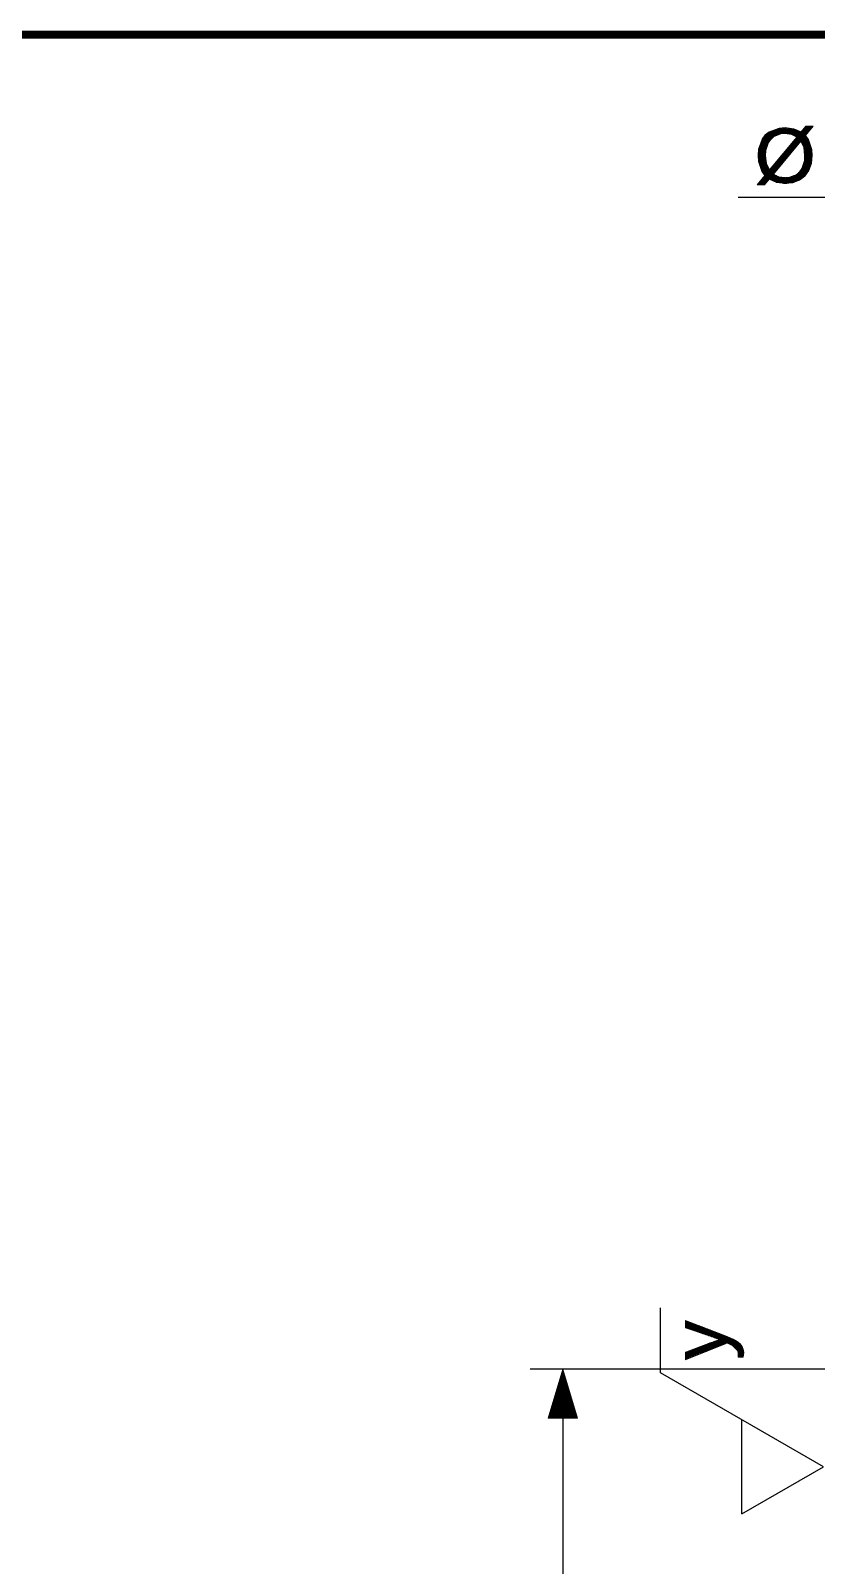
# Model space of a CAD drawing. Header units: millimetres. Extents: x 20 to 410, y 10 to 287.
# Drawn here: x 213.3 to 261.6, y 192.9 to 287.2 of the extents above; entities that cross this region are included whole.
import ezdxf

# ---------------------------------------------------------------- set-up
doc = ezdxf.new("R2010")
doc.units = ezdxf.units.MM
for name, color, linetype, lineweight in [('DUENN', 7, 'Continuous', 25), ('KANTEN', 7, 'Continuous', 50), ('TEXT', 7, 'Continuous', 13)]:
    doc.layers.add(name, color=color, linetype=linetype, lineweight=lineweight)

msp = doc.modelspace()

# ---------------------------------------------------------------- linework, layer by layer
at = {"layer": 'DUENN', "lineweight": 13}
for p, q in [((245.901, 204.67), (246.099, 204.67)), ((245.919, 204.73), (246.081, 204.73)), ((245.937, 204.79), (246.063, 204.79)), ((245.955, 204.85), (246.045, 204.85)), ((245.973, 204.91), (246.027, 204.91)), ((245.991, 204.97), (246.009, 204.97)), ((245.613, 203.71), (246.387, 203.71)), ((245.631, 203.77), (246.369, 203.77)), ((245.649, 203.83), (246.351, 203.83)), ((245.667, 203.89), (246.333, 203.89)), ((245.685, 203.95), (246.315, 203.95)), ((245.703, 204.01), (246.297, 204.01)), ((245.721, 204.07), (246.279, 204.07)), ((245.739, 204.13), (246.261, 204.13)), ((245.757, 204.19), (246.243, 204.19)), ((245.775, 204.25), (246.225, 204.25)), ((245.793, 204.31), (246.207, 204.31)), ((245.811, 204.37), (246.189, 204.37)), ((245.829, 204.43), (246.171, 204.43)), ((245.847, 204.49), (246.153, 204.49)), ((245.865, 204.55), (246.135, 204.55)), ((245.883, 204.61), (246.117, 204.61)), ((245.325, 202.75), (246.675, 202.75)), ((245.343, 202.81), (246.657, 202.81)), ((245.361, 202.87), (246.639, 202.87)), ((245.379, 202.93), (246.621, 202.93)), ((245.397, 202.99), (246.603, 202.99)), ((245.415, 203.05), (246.585, 203.05)), ((245.433, 203.11), (246.567, 203.11)), ((245.451, 203.17), (246.549, 203.17)), ((245.469, 203.23), (246.531, 203.23)), ((245.487, 203.29), (246.513, 203.29)), ((245.505, 203.35), (246.495, 203.35)), ((245.523, 203.41), (246.477, 203.41)), ((245.541, 203.47), (246.459, 203.47)), ((245.559, 203.53), (246.441, 203.53)), ((245.577, 203.59), (246.423, 203.59)), ((245.595, 203.65), (246.405, 203.65)), ((245.109, 202.03), (246.891, 202.03)), ((245.127, 202.09), (246.873, 202.09)), ((245.145, 202.15), (246.855, 202.15)), ((245.163, 202.21), (246.837, 202.21)), ((245.181, 202.27), (246.819, 202.27)), ((245.199, 202.33), (246.801, 202.33)), ((245.217, 202.39), (246.783, 202.39)), ((245.235, 202.45), (246.765, 202.45)), ((245.253, 202.51), (246.747, 202.51)), ((245.271, 202.57), (246.729, 202.57)), ((245.289, 202.63), (246.711, 202.63)), ((245.307, 202.69), (246.693, 202.69))]:
    msp.add_line(p, q, dxfattribs=at)
at = {"layer": 'DUENN', "lineweight": 25}
for points in [[(305, 262.5), (287, 277), (256.765, 277)], [(252, 204.774), (252, 208.774)], [(263, 205), (244, 205)], [(246, 205), (246, 155)], [(257, 196.113), (262, 199), (252, 204.774)], [(257, 196.113), (257, 201.887)]]:
    msp.add_lwpolyline(points, dxfattribs=at)
at = {"layer": 'DUENN', "lineweight": 13}
msp.add_lwpolyline([(246, 205), (246.9, 202), (245.1, 202), (246, 205)], close=True, dxfattribs=at)
at = {"layer": 'KANTEN', "lineweight": 50, "const_width": 0.5}
msp.add_lwpolyline([(20, 10), (410, 10), (410, 287), (20, 287)], close=True, dxfattribs=at)
at = {"layer": 'TEXT', "lineweight": 13}
for p, q in [((258.687, 281.044), (260.615, 281.044)), ((258.849, 281.104), (260.479, 281.104)), ((259.011, 281.164), (260.344, 281.164)), ((259.173, 281.224), (260.208, 281.224)), ((259.52, 281.284), (259.744, 281.284)), ((260.648, 281.044), (261.104, 281.044)), ((260.698, 281.104), (261.154, 281.104)), ((260.748, 281.164), (261.204, 281.164)), ((260.798, 281.224), (261.254, 281.224)), ((260.848, 281.284), (261.304, 281.284)), ((260.898, 281.344), (261.353, 281.344)), ((258.064, 280.084), (258.538, 280.084)), ((258.085, 280.144), (258.557, 280.144)), ((258.106, 280.204), (258.576, 280.204)), ((258.127, 280.264), (258.595, 280.264)), ((258.148, 280.324), (258.614, 280.324)), ((258.169, 280.384), (258.635, 280.384)), ((258.19, 280.444), (258.678, 280.444)), ((258.211, 280.504), (258.72, 280.504)), ((258.232, 280.564), (258.763, 280.564)), ((258.266, 280.624), (258.827, 280.624)), ((258.312, 280.684), (258.895, 280.684)), ((258.359, 280.744), (258.987, 280.744)), ((258.405, 280.804), (259.139, 280.804)), ((258.461, 280.864), (259.291, 280.864)), ((258.535, 280.924), (261.004, 280.924)), ((258.608, 280.984), (261.054, 280.984)), ((259.851, 280.084), (260.305, 280.084)), ((259.9, 280.144), (260.355, 280.144)), ((259.95, 280.204), (260.404, 280.204)), ((260, 280.264), (260.454, 280.264)), ((260.05, 280.324), (260.504, 280.324)), ((260.063, 280.864), (260.954, 280.864)), ((260.099, 280.384), (260.554, 280.384)), ((260.149, 280.444), (260.604, 280.444)), ((260.188, 280.804), (260.906, 280.804)), ((260.199, 280.504), (261.103, 280.504)), ((260.248, 280.564), (261.081, 280.564)), ((260.298, 280.624), (261.037, 280.624)), ((260.313, 280.744), (260.95, 280.744)), ((260.348, 280.684), (260.994, 280.684)), ((260.626, 280.444), (261.123, 280.444)), ((260.653, 280.384), (261.143, 280.384)), ((260.68, 280.324), (261.163, 280.324)), ((260.707, 280.264), (261.183, 280.264)), ((260.734, 280.204), (261.204, 280.204)), ((260.761, 280.144), (261.224, 280.144)), ((260.788, 280.084), (261.244, 280.084)), ((257.997, 279.604), (258.457, 279.604)), ((257.999, 279.544), (258.461, 279.544)), ((258.001, 279.664), (258.461, 279.664)), ((258.003, 279.484), (258.468, 279.484)), ((258.005, 279.724), (258.465, 279.724)), ((258.007, 279.424), (258.476, 279.424)), ((258.01, 279.784), (258.469, 279.784)), ((258.011, 279.364), (258.483, 279.364)), ((258.014, 279.844), (258.473, 279.844)), ((258.015, 279.304), (258.49, 279.304)), ((258.018, 279.904), (258.481, 279.904)), ((258.019, 279.244), (258.497, 279.244)), ((258.023, 279.964), (258.5, 279.964)), ((258.032, 279.184), (258.505, 279.184)), ((258.043, 280.024), (258.519, 280.024)), ((259.105, 279.184), (259.557, 279.184)), ((259.154, 279.244), (259.607, 279.244)), ((259.204, 279.304), (259.657, 279.304)), ((259.254, 279.364), (259.707, 279.364)), ((259.304, 279.424), (259.756, 279.424)), ((259.353, 279.484), (259.806, 279.484)), ((259.403, 279.544), (259.856, 279.544)), ((259.453, 279.604), (259.906, 279.604)), ((259.502, 279.664), (259.956, 279.664)), ((259.552, 279.724), (260.006, 279.724)), ((259.602, 279.784), (260.055, 279.784)), ((259.652, 279.844), (260.105, 279.844)), ((259.701, 279.904), (260.155, 279.904)), ((259.751, 279.964), (260.205, 279.964)), ((259.801, 280.024), (260.255, 280.024)), ((260.799, 280.024), (261.264, 280.024)), ((260.803, 279.184), (261.273, 279.184)), ((260.806, 279.964), (261.284, 279.964)), ((260.813, 279.904), (261.292, 279.904)), ((260.821, 279.844), (261.296, 279.844)), ((260.821, 279.244), (261.279, 279.244)), ((260.828, 279.784), (261.3, 279.784)), ((260.834, 279.304), (261.285, 279.304)), ((260.835, 279.724), (261.304, 279.724)), ((260.837, 279.364), (261.291, 279.364)), ((260.841, 279.424), (261.297, 279.424)), ((260.842, 279.664), (261.309, 279.664)), ((260.845, 279.484), (261.303, 279.484)), ((260.849, 279.604), (261.313, 279.604)), ((260.849, 279.544), (261.309, 279.544)), ((258.052, 279.124), (258.512, 279.124)), ((258.072, 279.064), (258.528, 279.064)), ((258.092, 279.004), (258.555, 279.004)), ((258.112, 278.944), (258.582, 278.944)), ((258.132, 278.884), (258.609, 278.884)), ((258.152, 278.824), (258.636, 278.824)), ((258.172, 278.764), (258.663, 278.764)), ((258.192, 278.704), (258.69, 278.704)), ((258.212, 278.644), (259.108, 278.644)), ((258.236, 278.584), (259.058, 278.584)), ((258.28, 278.524), (259.009, 278.524)), ((258.307, 278.224), (259.627, 278.224)), ((258.323, 278.464), (258.959, 278.464)), ((258.357, 278.284), (259.241, 278.284)), ((258.367, 278.404), (259, 278.404)), ((258.406, 278.344), (259.121, 278.344)), ((258.707, 278.704), (259.158, 278.704)), ((258.756, 278.764), (259.208, 278.764)), ((258.806, 278.824), (259.258, 278.824)), ((258.856, 278.884), (259.308, 278.884)), ((258.906, 278.944), (259.358, 278.944)), ((258.955, 279.004), (259.407, 279.004)), ((259.005, 279.064), (259.457, 279.064)), ((259.055, 279.124), (259.507, 279.124)), ((259.693, 278.224), (260.745, 278.224)), ((260.027, 278.284), (260.822, 278.284)), ((260.177, 278.344), (260.886, 278.344)), ((260.326, 278.404), (260.928, 278.404)), ((260.417, 278.464), (260.97, 278.464)), ((260.483, 278.524), (261.012, 278.524)), ((260.546, 278.584), (261.054, 278.584)), ((260.587, 278.644), (261.096, 278.644)), ((260.628, 278.704), (261.126, 278.704)), ((260.67, 278.764), (261.147, 278.764)), ((260.692, 278.824), (261.168, 278.824)), ((260.711, 278.884), (261.189, 278.884)), ((260.729, 278.944), (261.21, 278.944)), ((260.747, 279.004), (261.232, 279.004)), ((260.766, 279.064), (261.253, 279.064)), ((260.784, 279.124), (261.267, 279.124)), ((257.959, 277.804), (258.41, 277.804)), ((258.009, 277.864), (258.459, 277.864)), ((258.058, 277.924), (258.509, 277.924)), ((258.108, 277.984), (258.559, 277.984)), ((258.158, 278.044), (258.608, 278.044)), ((258.207, 278.104), (258.658, 278.104)), ((258.257, 278.164), (260.667, 278.164)), ((258.703, 278.104), (260.59, 278.104)), ((258.836, 278.044), (260.488, 278.044)), ((258.97, 277.984), (260.333, 277.984)), ((259.103, 277.924), (260.178, 277.924)), ((259.557, 277.864), (259.758, 277.864)), ((253.532, 207.956), (253.634, 207.956)), ((253.532, 207.896), (253.79, 207.896)), ((253.532, 207.836), (253.946, 207.836)), ((253.532, 207.776), (254.102, 207.776)), ((253.532, 207.716), (254.258, 207.716)), ((253.532, 207.656), (254.414, 207.656)), ((253.532, 207.596), (254.57, 207.596)), ((253.556, 207.536), (254.726, 207.536)), ((253.73, 207.476), (254.883, 207.476)), ((253.904, 207.416), (255.039, 207.416)), ((254.079, 207.356), (255.195, 207.356)), ((254.253, 207.296), (255.351, 207.296)), ((254.427, 207.236), (255.507, 207.236)), ((254.602, 207.176), (255.663, 207.176)), ((254.776, 207.116), (255.819, 207.116)), ((254.934, 206.576), (256.018, 206.576)), ((254.95, 207.056), (255.975, 207.056)), ((255.101, 206.636), (256.802, 206.636)), ((255.125, 206.996), (256.128, 206.996)), ((255.277, 206.696), (256.729, 206.696)), ((255.294, 206.936), (256.267, 206.936)), ((255.453, 206.756), (256.632, 206.756)), ((255.463, 206.876), (256.407, 206.876)), ((255.631, 206.816), (256.525, 206.816)), ((256.159, 206.576), (256.874, 206.576)), ((253.532, 206.036), (254.662, 206.036)), ((253.532, 205.976), (254.511, 205.976)), ((253.532, 205.916), (254.361, 205.916)), ((253.532, 205.856), (254.21, 205.856)), ((253.532, 205.796), (254.059, 205.796)), ((253.532, 205.736), (253.909, 205.736)), ((253.532, 205.676), (253.758, 205.676)), ((253.532, 205.616), (253.607, 205.616)), ((253.674, 206.096), (254.813, 206.096)), ((253.832, 206.156), (254.963, 206.156)), ((253.989, 206.216), (255.114, 206.216)), ((254.147, 206.276), (255.265, 206.276)), ((254.304, 206.336), (255.415, 206.336)), ((254.461, 206.396), (255.566, 206.396)), ((254.619, 206.456), (255.717, 206.456)), ((254.776, 206.516), (255.867, 206.516)), ((256.287, 206.516), (256.925, 206.516)), ((256.408, 206.456), (256.971, 206.456)), ((256.485, 206.396), (257.014, 206.396)), ((256.541, 206.336), (257.039, 206.336)), ((256.596, 206.276), (257.064, 206.276)), ((256.652, 206.216), (257.085, 206.216)), ((256.708, 206.156), (257.093, 206.156)), ((256.745, 206.096), (257.1, 206.096)), ((256.757, 206.036), (257.108, 206.036)), ((256.763, 205.736), (257.083, 205.736)), ((256.768, 205.976), (257.107, 205.976)), ((256.77, 205.796), (257.092, 205.796)), ((256.774, 205.856), (257.101, 205.856)), ((256.776, 205.916), (257.104, 205.916))]:
    msp.add_line(p, q, dxfattribs=at)
for points in [[(261.113, 278.669), (260.869, 278.321), (260.538, 278.063), (260.129, 277.905), (259.652, 277.852), (259.115, 277.919), (258.67, 278.119), (258.385, 277.774), (257.934, 277.774), (258.409, 278.347), (258.228, 278.595), (258.021, 279.216), (257.995, 279.588), (258.023, 279.967), (258.242, 280.594), (258.434, 280.842), (258.676, 281.04), (259.287, 281.266), (259.657, 281.294), (260.196, 281.229), (260.639, 281.033), (260.927, 281.379), (261.383, 281.379), (260.905, 280.805), (261.084, 280.56), (261.288, 279.951), (261.314, 279.588), (261.264, 279.096), (261.113, 278.669)], [(258.516, 279.092), (258.696, 278.691), (260.374, 280.715), (260.048, 280.872), (259.657, 280.924), (259.386, 280.902), (258.942, 280.726), (258.769, 280.572), (258.632, 280.379), (258.475, 279.887), (258.456, 279.588), (258.516, 279.092)], [(260.618, 280.461), (258.936, 278.436), (259.26, 278.274), (259.652, 278.221), (259.925, 278.243), (260.37, 278.421), (260.541, 278.578), (260.677, 278.775), (260.832, 279.28), (260.851, 279.588), (260.793, 280.072), (260.618, 280.461)], [(257.109, 206.027), (257.102, 205.866), (257.083, 205.732), (256.762, 205.732), (256.773, 205.827), (256.777, 205.932), (256.74, 206.121), (256.447, 206.437), (256.19, 206.563), (256.088, 206.603), (253.532, 205.586), (253.532, 206.041), (254.951, 206.582), (254.987, 206.595), (255.031, 206.611), (255.131, 206.646), (255.34, 206.717), (255.546, 206.787), (255.634, 206.815), (255.167, 206.981), (253.532, 207.544), (253.532, 207.995), (256.1, 207.008), (256.458, 206.854), (256.711, 206.711), (256.886, 206.565), (257.01, 206.405), (257.084, 206.227), (257.109, 206.027)]]:
    msp.add_lwpolyline(points, close=True, dxfattribs=at)

doc.saveas('drawing.dxf')
